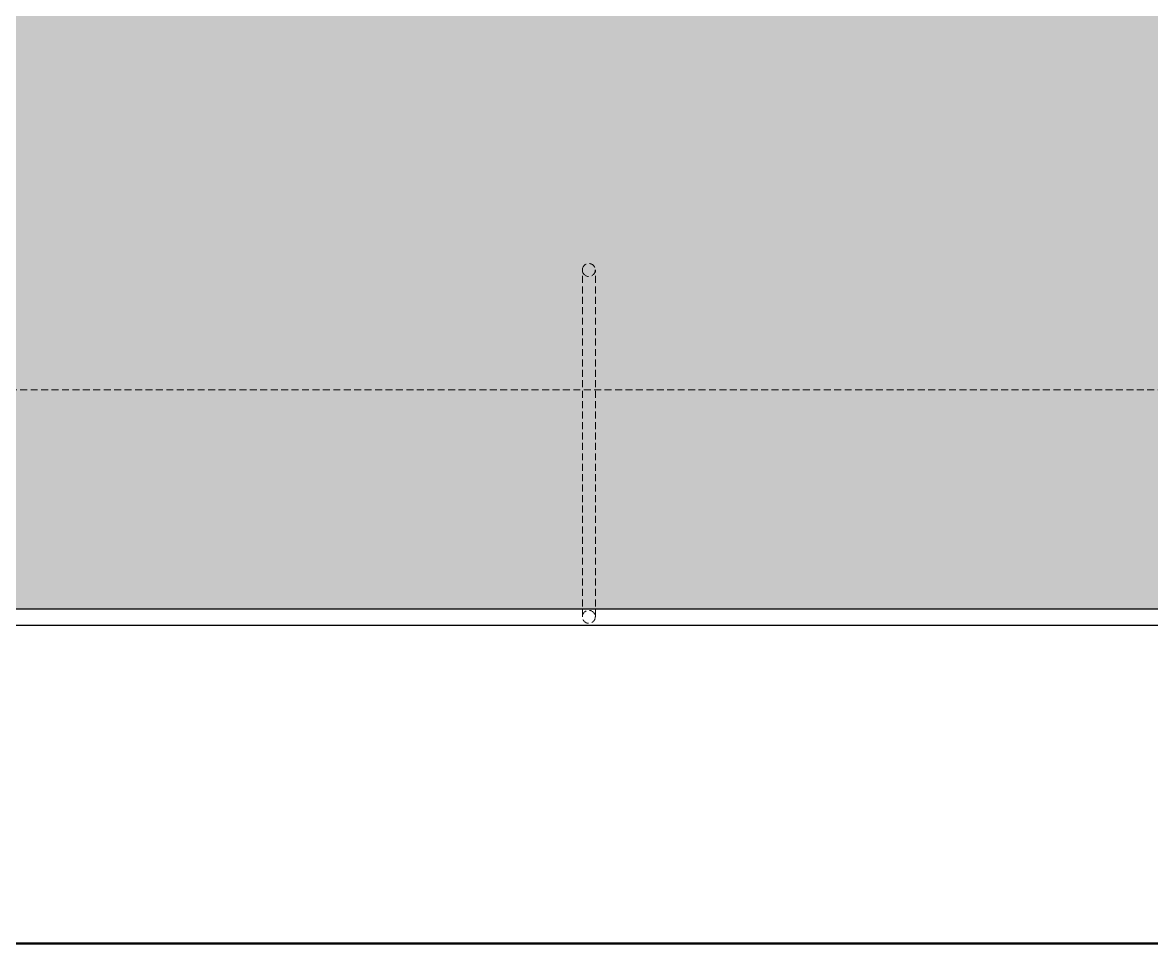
# Model space of a CAD drawing. Header units: millimetres. Extents: x 1852829 to 1882754, y -270850 to -231658.
# Drawn here: x 1869246 to 1870276, y -244493 to -243653 of the extents above; entities that cross this region are included whole.
import ezdxf

# ---------------------------------------------------------------- set-up
doc = ezdxf.new("R2010")
doc.units = ezdxf.units.MM
doc.linetypes.add('izdüşüm ön', pattern=[9.525, 6.35, -3.175])
for name, color, linetype, lineweight in [('a_görünüş', 32, 'Continuous', 25), ('a_hatch_misc', 251, 'Continuous', 15), ('a_izdüşüm_ön', 6, 'izdüşüm ön', 9), ('a_çerçeve_line', 7, 'Continuous', 50)]:
    doc.layers.add(name, color=color, linetype=linetype, lineweight=lineweight)

msp = doc.modelspace()

# ---------------------------------------------------------------- hatches: boundary and pattern name
at = {"layer": 'a_hatch_misc', "ltscale": 10}
h = msp.add_hatch(dxfattribs=at)
h.set_pattern_fill('AR-RSHKE', color=256, scale=0.15)
h.set_pattern_definition([(0, (-86834.217, 1413.03), (97.155, 45.72), [22.86, -19.05, 26.67, -11.43, 34.29, -15.24]), (0, (-86811.357, 1414.935), (97.155, 45.72), [19.05, -72.39, 15.24, -22.86]), (0, (-86765.637, 1410.17), (97.155, 45.72), [11.43, -118.11]), (90, (-86834.217, 1413.03), (-32.385, 45.72), [43.815, -139.065]), (90, (-86811.357, 1413.03), (-32.385, 45.72), [42.8625, -140.0175]), (90, (-86792.307, 1413.03), (-32.385, 45.72), [40.005, -142.875]), (90, (-86765.637, 1410.172), (-32.385, 45.72), [43.815, -139.065]), (90, (-86754.207, 1410.172), (-32.385, 45.72), [43.815, -139.065]), (90, (-86719.917, 1413.03), (-32.385, 45.72), [41.91, -140.97])])
h.paths.add_polyline_path([(1870064.7, -243250.2), (1870064.7, -243490.2), (1869803.7, -243490.2), (1869803.7, -243538.2), (1869721.7, -243538.2), (1869721.7, -243490.2), (1869385.7, -243490.2), (1869385.7, -243325.2), (1868522.7, -244188.2), (1871002.7, -244188.2)])
h.paths.add_polyline_path([(1870172.7, -243473.2), (1870172.7, -243414.2), (1870212.7, -243414.2), (1870212.7, -243473.2)], flags=16)
h.paths.add_polyline_path([(1869352.7, -243473.2), (1869312.7, -243473.2), (1869312.7, -243414.2), (1869352.7, -243414.2)], flags=16)

# ---------------------------------------------------------------- linework, layer by layer
at = {"layer": 'a_görünüş', "color": 251}
for points in [[(1868507.7, -241753.2), (1871017.7, -241753.2), (1871017.7, -244203.2), (1868507.7, -244203.2)], [(1868522.7, -241768.2), (1871002.7, -241768.2), (1871002.7, -244188.2), (1868522.7, -244188.2)]]:
    msp.add_lwpolyline(points, close=True, dxfattribs=at)
at = {"layer": 'a_izdüşüm_ön', "color": 251}
msp.add_lwpolyline([(1868722.7, -241968.2), (1870802.7, -241968.2), (1870802.7, -243988.2), (1868722.7, -243988.2)], close=True, dxfattribs=at)
for points in [[(1869756.8, -244195.3), (1869756.8, -243878.7)], [(1869768.7, -244195.3), (1869768.7, -243878.7)]]:
    msp.add_lwpolyline(points, dxfattribs=at)
for centre in [(1869762.7, -243878.7), (1869762.7, -244195.3)]:
    msp.add_circle(centre, 5.92, dxfattribs=at)
at = {"layer": 'a_çerçeve_line'}
msp.add_lwpolyline([(1872123.9, -244493.4), (1872123.9, -241493.4), (1853005.4, -241493.4), (1853005.4, -244493.4)], close=True, dxfattribs=at)

doc.saveas('drawing.dxf')
